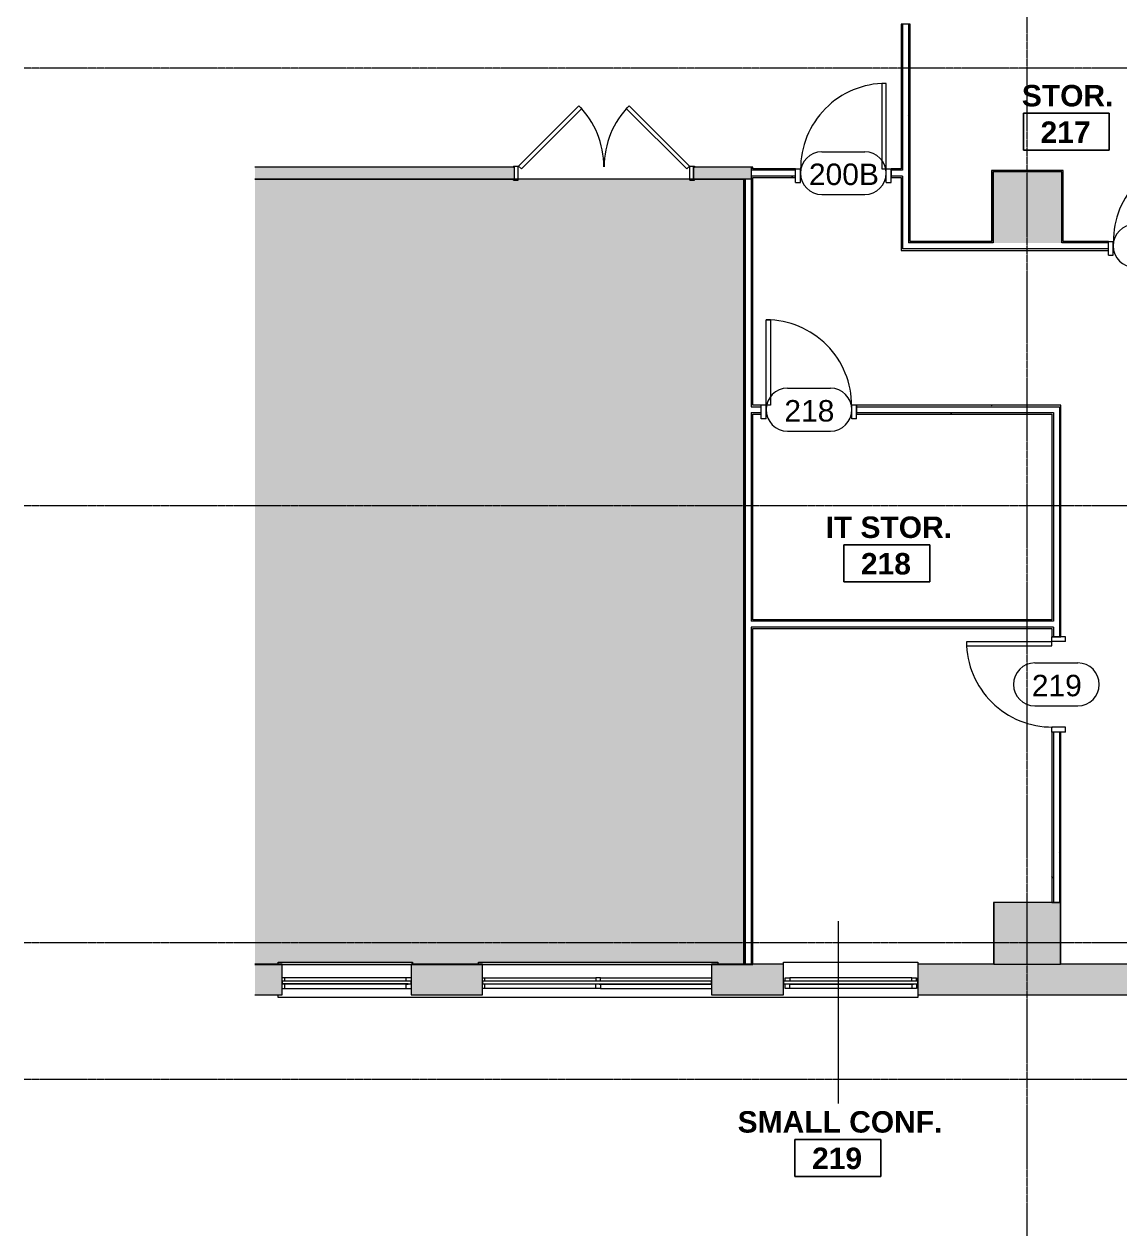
# Model space of a CAD drawing. Header units: inches. Extents: x 920 to 3559, y -583 to 5722.
# Drawn here: x 1847 to 2307, y 4278 to 4786 of the extents above; entities that cross this region are included whole.
import ezdxf

# ---------------------------------------------------------------- set-up
doc = ezdxf.new("R2010")
doc.units = ezdxf.units.IN
doc.header["$MEASUREMENT"] = 0
doc.linetypes.add('Grid Line 1_2_', pattern=[0.875, 0.5, -0.125, 0.125, -0.125])
for name, color, linetype, lineweight in [('1900 Duke Street_2nd Flr_LINKED_dwg', 8, 'Continuous', 9), ('A-AREA-IDEN', 2, 'Continuous', 9), ('A-DETL-GENF', 92, 'Continuous', 9), ('A-DETL-THIN', 151, 'Continuous', 9), ('A-DOOR', 31, 'Continuous', 13), ('A-DOOR-FRAM', 31, 'Continuous', 20), ('A-DOOR-IDEN', 31, 'Continuous', 9), ('A-GLAZ-CURT', 52, 'Continuous', 9), ('A-WALL', 113, 'Continuous', 13), ('A-WALL-PATT', 111, 'Continuous', 13), ('AE-COLUMN', 7, 'Continuous', 9), ('AE-GLAZING', 7, 'Continuous', 9), ('AE-SILL', 7, 'Continuous', 9), ('AE-WALLS-PATT', 7, 'Continuous', 9), ('AE-WALLS-TENANT', 7, 'Continuous', 9), ('I-WALL', 2, 'Continuous', 13), ('S-GRID', 1, 'Continuous', 9)]:
    doc.layers.add(name, color=color, linetype=linetype, lineweight=lineweight)
doc.styles.add('Swis721 Lt BT', font='swissl.ttf', dxfattribs={"height": 9})
doc.styles.add('Swis721 Lt BT_B', font='', dxfattribs={"height": 9})
doc.styles.get('Swis721 Lt BT_B').set_extended_font_data('Swis721 Lt BT', bold=True)
pattern_1 = [(0, (-27928.1796, 0), (30.72, 7.68), [1.267, -21.773, 1.267, -21.773, -122.88]), (0, (-27928.1796, 0), (30.72, 7.68), [-46.08, 1.267, -44.813, 1.267, -21.773, -53.76]), (0, (-27928.1796, 0), (30.72, 7.68), [-115.2, 1.267, -14.093, 1.267, -37.133]), (120, (-27916.6596, 3.84), (-22.0110751, 22.7643004), [1.267, -21.773, 1.267, -21.773, -122.88]), (120, (-27916.6596, 3.84), (-22.0110751, 22.7643004), [-46.08, 1.267, -44.813, 1.267, -21.773, -53.76]), (120, (-27916.6596, 3.84), (-22.0110751, 22.7643004), [-115.2, 1.267, -14.093, 1.267, -37.133]), (240, (-27912.8196, 19.2), (-8.7089249, -30.4443004), [1.267, -21.773, 1.267, -21.773, -122.88]), (240, (-27912.8196, 19.2), (-8.7089249, -30.4443004), [-46.08, 1.267, -44.813, 1.267, -21.773, -53.76]), (240, (-27912.8196, 19.2), (-8.7089249, -30.4443004), [-115.2, 1.267, -14.093, 1.267, -37.133])]

# ---------------------------------------------------------------- blocks, each defined once
blk = doc.blocks.new('1900 Duke Street_2nd Flr_LINKED_dwg-5565117-FIRST FLOOR CONSTRUCTION')
at = {"layer": 'AE-COLUMN'}
blk.add_hatch(color=256, dxfattribs=at).paths.add_polyline_path([(1082.81, 316.25), (1082.92, 316.25), (1082.92, 346.02), (1082.81, 346.02), (1082.81, 316.36)], flags=0)
at = {"layer": 'AE-WALLS-PATT'}
h = blk.add_hatch(color=256, dxfattribs=at)
h.paths.add_polyline_path([(1111.94, 13), (1111.94, 38.88), (1111.81, 38.88), (1111.81, 13)], flags=0)
h.paths.add_polyline_path([(1083.69, 13), (1083.81, 13), (1083.81, 38.88), (1083.69, 38.88), (1083.69, 36.77)], flags=0)
at = {"layer": 'AE-COLUMN', "flags": 128}
blk.add_lwpolyline([(1082.92, 346.02), (1082.81, 346.02), (1082.81, 316.25)], dxfattribs=at)
blk.add_lwpolyline([(1082.92, 346.02), (1082.81, 346.02), (1082.81, 316.25)], dxfattribs=at)
at = {"layer": 'AE-GLAZING'}
for p, q in [((786.25, 7.25), (785.37, 7.25)), ((837.38, 5.75), (837.38, 7.25)), ((870.24, 7.25), (870.24, 5.75)), ((918.81, 7.25), (965.37, 7.25)), ((1049.37, 7.25), (1051.37, 7.25)), ((785.37, 2.75), (786.25, 2.75)), ((838.12, 4.7), (785.5, 4.7)), ((785.88, 4.7), (785.88, 4.75)), ((837.38, 2.75), (839.38, 2.75)), ((837.75, 4.75), (837.75, 4.7)), ((869.49, 4.7), (917.31, 4.7)), ((869.87, 4.75), (869.87, 4.7)), ((916.81, 2.75), (870.24, 2.75)), ((916.94, 4.75), (916.94, 4.7)), ((918.31, 4.7), (965.37, 4.7)), ((918.69, 4.75), (918.69, 4.7)), ((918.81, 4.5), (965.37, 4.5)), ((997.5, 4.7), (1050.12, 4.7)), ((997.88, 4.75), (997.88, 4.7)), ((1049.75, 4.7), (1049.75, 4.75)), ((1051.37, 4.6), (1051.37, 4.75))]:
    blk.add_line(p, q, dxfattribs=at)
at = {"layer": 'AE-GLAZING', "flags": 128}
for points in [[(839.38, 7.25), (837.38, 7.25), (786.25, 7.25), (786.25, 5.75)], [(869.38, 7.25), (870.24, 7.25), (916.81, 7.25)], [(918.81, 5.75), (918.81, 7.25), (916.81, 7.25), (916.81, 5.75)], [(996.25, 5.75), (996.25, 7.25), (998.25, 7.25), (998.25, 5.75)], [(1049.37, 5.75), (1049.37, 7.25), (998.25, 7.25)], [(786.25, 4.5), (786.25, 2.75), (837.38, 2.75), (837.38, 4.5), (786.25, 4.5), (785.5, 4.5), (785.5, 4.75)], [(837.38, 4.5), (838.12, 4.5), (838.12, 4.75)], [(917.31, 4.75), (917.31, 4.5), (916.81, 4.5), (870.24, 4.5), (870.24, 2.75), (869.38, 2.75)], [(870.24, 4.5), (869.49, 4.5), (869.49, 4.75)], [(918.81, 2.75), (916.81, 2.75), (916.81, 4.5)], [(918.31, 4.75), (918.31, 4.5), (918.81, 4.5), (918.81, 2.75), (965.37, 2.75)], [(998.25, 2.75), (996.25, 2.75), (996.25, 4.75)], [(1049.37, 4.5), (1049.37, 2.75), (998.25, 2.75), (998.25, 4.5), (997.5, 4.5), (997.5, 4.75)], [(998.25, 4.5), (1049.37, 4.5), (1050.12, 4.5), (1050.12, 4.75)], [(1051.37, 4.75), (1051.37, 2.75), (1049.37, 2.75)]]:
    blk.add_lwpolyline(points, dxfattribs=at)
blk.add_lwpolyline([(1051.37, 5.75), (1051.37, 7.25)], close=True, dxfattribs=at)
at = {"layer": 'AE-SILL', "flags": 128}
for points in [[(783.63, 13), (783.63, 13.75), (840, 13.75), (840, 13)], [(867.63, 13), (867.63, 13.75), (968, 13.75), (968, 13)], [(995.63, 13), (995.63, 13.75), (1052, 13.75), (1052, 13)], [(1052, 0), (1052, -1), (783.63, -1), (783.63, 0)]]:
    blk.add_lwpolyline(points, dxfattribs=at)
at = {"layer": 'AE-WALLS-TENANT'}
for p, q in [((1083.69, 38.88), (1083.69, 13)), ((1083.81, 38.88), (1083.69, 38.88)), ((1111.94, 13), (1111.94, 38.88))]:
    blk.add_line(p, q, dxfattribs=at)
blk = doc.blocks.new('Double Flush w-Full Lite - Int-FG-WDMF-72_ x 84_-6427678-FIRST FLOOR CONSTRUCTION')
at = {"layer": 'A-DOOR', "lineweight": 20}
for p, q in [((-35.91, 3), (-10.58, 28.32)), ((-9.35, 27.09), (-34.67, 1.76)), ((-10.58, 28.32), (-9.35, 27.09)), ((10.58, 28.32), (9.35, 27.09)), ((9.35, 27.09), (34.67, 1.76)), ((35.91, 3), (10.58, 28.32)), ((-34.67, 1.76), (-35.91, 3)), ((34.67, 1.76), (35.91, 3))]:
    blk.add_line(p, q, dxfattribs=at)
at = {"layer": 'A-DOOR', "lineweight": 9}
for centre, start, end in [((-35.91, 3), 359.5, 45), ((35.91, 3), 135, 180.5)]:
    blk.add_arc(centre, 35.81, start, end, dxfattribs=at)
at = {"layer": 'A-DOOR-FRAM'}
for p, q in [((-38, 3), (-36, 3)), ((-38, 3), (-38, 2.5)), ((-38, 2.5), (-37.5, 2.5)), ((-37.5, -2.5), (-37.5, 2.5)), ((-36, -3), (-36, 3)), ((36, -3), (36, 3)), ((36, 3), (38, 3)), ((37.5, 2.5), (38, 2.5)), ((37.5, -2.5), (37.5, 2.5)), ((38, 3), (38, 2.5)), ((-38, -2.5), (-37.5, -2.5)), ((-38, -3), (-38, -2.5)), ((-38, -3), (-36, -3)), ((36, -3), (38, -3)), ((37.5, -2.5), (38, -2.5)), ((38, -3), (38, -2.5))]:
    blk.add_line(p, q, dxfattribs=at)
blk = doc.blocks.new('Single Flush - OTJ_SOLIDFLUSH_ALUM-5854608-FIRST FLOOR CONSTRUCTION')
at = {"layer": 'A-DOOR', "lineweight": 20}
for p, q in [((16.15625, 37.6875), (16.15625, 1.875)), ((17.90625, 37.6875), (16.15625, 37.6875)), ((17.90625, 1.875), (17.90625, 37.6875)), ((16.15625, 1.875), (17.90625, 1.875))]:
    blk.add_line(p, q, dxfattribs=at)
at = {"layer": 'A-DOOR', "lineweight": 9}
blk.add_arc((17.90625, 1.875), 35.8125, 90, 180.5, dxfattribs=at)
at = {"layer": 'A-DOOR-FRAM'}
for p, q in [((-20, -3.875), (-20, 1.875)), ((-20, 1.875), (-18, 1.875)), ((-18, -3.875), (-18, 1.875)), ((18.000004, -3.875), (18.000004, 1.875)), ((18.000004, 1.875), (20.000004, 1.875)), ((20.000004, -3.875), (20.000004, 1.875)), ((-20, -3.875), (-18, -3.875)), ((18.000004, -3.875), (20.000004, -3.875))]:
    blk.add_line(p, q, dxfattribs=at)
blk = doc.blocks.new('Single Flush - OTJ_SOLIDFLUSH_ALUM-5854609-FIRST FLOOR CONSTRUCTION')
at = {"layer": 'A-DOOR', "lineweight": 20}
for p, q in [((16.15625, -1.875), (17.90625, -1.875)), ((16.15625, -37.6875), (16.15625, -1.875)), ((17.90625, -1.875), (17.90625, -37.6875)), ((17.90625, -37.6875), (16.15625, -37.6875))]:
    blk.add_line(p, q, dxfattribs=at)
at = {"layer": 'A-DOOR', "lineweight": 9}
blk.add_arc((17.90625, -1.875), 35.8125, 179.5, 270, dxfattribs=at)
at = {"layer": 'A-DOOR-FRAM'}
for p, q in [((-20, 3.875), (-20, -1.875)), ((-20, 3.875), (-18, 3.875)), ((-18, 3.875), (-18, -1.875)), ((18.000004, 3.875), (18.000004, -1.875)), ((18.000004, 3.875), (20.000004, 3.875)), ((20.000004, 3.875), (20.000004, -1.875)), ((-20, -1.875), (-18, -1.875)), ((18.000004, -1.875), (20.000004, -1.875))]:
    blk.add_line(p, q, dxfattribs=at)
blk = doc.blocks.new('System Panel - Glazed-6065154-FIRST FLOOR CONSTRUCTION')
at = {"layer": 'A-GLAZ-CURT', "lineweight": 13}
for p, q in [((28.1875, 1.75), (-28.1875, 1.75)), ((-28.1875, 1.75), (-28.1875, 0.75)), ((-28.1875, 0.75), (28.1875, 0.75)), ((28.1875, 0.75), (28.1875, 1.75))]:
    blk.add_line(p, q, dxfattribs=at)
blk = doc.blocks.new('System Panel - Glazed-6062364-FIRST FLOOR CONSTRUCTION')
at = {"layer": 'A-GLAZ-CURT', "lineweight": 13}
for p, q in [((48, 1.75), (-48, 1.75)), ((-48, 1.75), (-48, 0.75)), ((-48, 0.75), (48, 0.75)), ((48, 0.75), (48, 1.75))]:
    blk.add_line(p, q, dxfattribs=at)
blk = doc.blocks.new('System Panel - Glazed-6138012-FIRST FLOOR CONSTRUCTION')
at = {"layer": 'A-GLAZ-CURT', "lineweight": 13}
for p, q in [((27, 1.75), (-27, 1.75)), ((-27, 1.75), (-27, 0.75)), ((-27, 0.75), (27, 0.75)), ((27, 0.75), (27, 1.75))]:
    blk.add_line(p, q, dxfattribs=at)
blk = doc.blocks.new('Room Tag - Room Name and Number-3379422-FIRST FLOOR CONSTRUCTION')
at = {"layer": 'A-AREA-IDEN'}
for p, q in [((-0.1881, -0.1636), (-0.1881, -0.0018)), ((-0.1881, -0.0018), (0.1869, -0.0018)), ((0.1869, -0.0018), (-0.1881, -0.0018)), ((-0.1881, -0.0018), (-0.1881, -0.1636)), ((0.1869, -0.0018), (0.1869, -0.1636)), ((0.1869, -0.1636), (0.1869, -0.0018)), ((0.1869, -0.1636), (-0.1881, -0.1636)), ((-0.1881, -0.1636), (0.1869, -0.1636))]:
    blk.add_line(p, q, dxfattribs=at)
blk = doc.blocks.new('Door Tag - Door Tag-41184-FIRST FLOOR CONSTRUCTION')
at = {"layer": 'A-DOOR-IDEN'}
for p, q in [((-0.09375, 0.09375), (0.09375, 0.09375)), ((-0.09375, -0.09375), (0.09375, -0.09375))]:
    blk.add_line(p, q, dxfattribs=at)
for centre, start, end in [((-0.09375, 0), 90, 270), ((0.09375, 0), 270, 90)]:
    blk.add_arc(centre, 0.09375, start, end, dxfattribs=at)

msp = doc.modelspace()

# ---------------------------------------------------------------- hatches: boundary and pattern name
at = {"layer": 'A-DETL-GENF'}
h = msp.add_hatch(color=9, dxfattribs=at)
h.paths.add_polyline_path([(1955.74, 4391.56), (2009.74, 4391.56), (2009.74, 4391.81), (2039.74, 4391.81), (2039.74, 4391.56), (2135.74, 4391.56), (2135.74, 4391.81), (2149.31, 4391.81), (2149.31, 4721.2), (1944.22, 4721.2), (1944.22, 4391.81), (1955.74, 4391.81)], flags=0)
h.paths.add_polyline_path([(1944.22, 5033.27), (2023.31, 5033.27), (2023.31, 5098.14), (2086.18, 5098.14), (2086.18, 5419.84), (2037.99, 5419.84), (2037.99, 5411.51), (2010.37, 5411.51), (2010.37, 5419.84), (1953.99, 5419.84), (1953.99, 5405.51), (1944.22, 5405.51), (1944.22, 5037.14)], flags=0)
at = {"layer": 'A-WALL'}
for points in [[(2256.18, 4694.44), (2282.66, 4694.44), (2282.66, 4724.2), (2253.91, 4724.2), (2253.91, 4694.44)], [(2274.37, 4391.81), (2282.18, 4391.81), (2282.18, 4417.69), (2254.18, 4417.69), (2254.18, 4391.81), (2261.99, 4391.81)]]:
    msp.add_hatch(color=250, dxfattribs=at).paths.add_polyline_path(points, flags=0)
at = {"layer": 'A-WALL-PATT', "lineweight": 9}
h = msp.add_hatch(dxfattribs=at)
h.set_pattern_fill('FP_2', color=256, style=0, pattern_type=2)
h.set_pattern_definition(pattern_1)
h.paths.add_polyline_path([(2215.31, 4691.31), (2215.93, 4691.31), (2215.93, 4722.45), (2215.31, 4722.45), (2215.31, 4691.94)], flags=0)
h.paths.add_polyline_path([(2215.31, 4724.95), (2215.93, 4724.95), (2215.93, 4786.2), (2215.31, 4786.2), (2215.31, 4725.58)], flags=0)
h = msp.add_hatch(dxfattribs=at)
h.set_pattern_fill('FP_2', color=256, style=0, pattern_type=2)
h.set_pattern_definition(pattern_1)
h.paths.add_polyline_path([(2218.43, 4694.44), (2219.06, 4694.44), (2219.06, 4786.2), (2218.43, 4786.2), (2218.43, 4694.83)], flags=0)
h = msp.add_hatch(color=7, dxfattribs=at)
h.paths.add_polyline_path([(2149.31, 4721.2), (2152.43, 4721.2), (2152.43, 4726.2), (2128.18, 4726.2), (2128.18, 4721.2)], flags=0)
h.paths.add_polyline_path([(2053.18, 4721.2), (2053.18, 4726.2), (1944.22, 4726.2), (1944.22, 4721.2)], flags=0)
h = msp.add_hatch(dxfattribs=at)
h.set_pattern_fill('FP_2', color=256, style=0, pattern_type=2)
h.set_pattern_definition(pattern_1)
h.paths.add_polyline_path([(2153.06, 4391.81), (2153.06, 4533.2), (2152.43, 4533.2), (2152.43, 4391.81), (2152.63, 4391.81)], flags=0)
h.paths.add_polyline_path([(2152.63, 4535.7), (2153.06, 4535.7), (2153.06, 4623.2), (2152.43, 4623.2), (2152.43, 4535.7), (2152.48, 4535.7)], flags=0)
h.paths.add_polyline_path([(2152.63, 4625.7), (2153.06, 4625.7), (2153.06, 4722.45), (2152.43, 4722.45), (2152.43, 4625.7)], flags=0)
h.paths.add_polyline_path([(2153.06, 4724.95), (2153.06, 4726.2), (2152.43, 4726.2), (2152.43, 4724.95), (2152.63, 4724.95)], flags=0)
at = {"layer": 'A-WALL-PATT'}
msp.add_hatch(color=250, dxfattribs=at).paths.add_polyline_path([(2283.29, 4695.06), (2283.29, 4724.83), (2253.29, 4724.83), (2253.3, 4695.06), (2253.91, 4695.06), (2253.91, 4724.2), (2282.66, 4724.2), (2282.66, 4695.06), (2283.18, 4695.06)], flags=0)
at = {"layer": 'A-WALL-PATT', "lineweight": 9}
h = msp.add_hatch(dxfattribs=at)
h.set_pattern_fill('FP_2', color=256, style=0, pattern_type=2)
h.set_pattern_definition(pattern_1)
h.paths.add_polyline_path([(2149.93, 4391.81), (2149.93, 4721.2), (2149.31, 4721.2), (2149.31, 4391.81)], flags=0)
h = msp.add_hatch(dxfattribs=at)
h.set_pattern_fill('FP_2', color=256, style=0, pattern_type=2)
h.set_pattern_definition(pattern_1)
h.paths.add_polyline_path([(2211.06, 4721.83), (2215.31, 4721.83), (2215.29, 4722.45), (2211.06, 4722.45)], flags=0)
h.paths.add_polyline_path([(2153.06, 4721.83), (2171.06, 4721.83), (2171.06, 4722.45), (2153.06, 4722.45)], flags=0)
h = msp.add_hatch(dxfattribs=at)
h.set_pattern_fill('FP_2', color=256, style=0, pattern_type=2)
h.set_pattern_definition(pattern_1)
h.paths.add_polyline_path([(2577.18, 4694.44), (2613.8, 4694.44), (2613.8, 4695.06), (2577.18, 4695.06), (2577.18, 4694.83)], flags=0)
h.paths.add_polyline_path([(2643.3, 4694.44), (2693.61, 4694.44), (2693.61, 4695.06), (2643.3, 4695.06), (2643.3, 4694.59)], flags=0)
h.paths.add_polyline_path([(2836.25, 4694.44), (2836.25, 4695.06), (2786.5, 4695.06), (2786.5, 4694.44)], flags=0)
h.paths.add_polyline_path([(2733.61, 4694.44), (2738.8, 4694.44), (2738.8, 4695.06), (2733.61, 4695.06)], flags=0)
h.paths.add_polyline_path([(2741.3, 4694.44), (2746.5, 4694.44), (2746.5, 4695.06), (2741.3, 4695.06)], flags=0)
h.paths.add_polyline_path([(2529.18, 4694.44), (2529.18, 4695.06), (2432.24, 4695.06), (2432.24, 4694.44)], flags=0)
h.paths.add_polyline_path([(2361.03, 4694.44), (2384.24, 4694.44), (2384.24, 4695.06), (2349.49, 4695.06), (2349.49, 4694.44)], flags=0)
h.paths.add_polyline_path([(2251.42, 4694.44), (2253.91, 4694.44), (2253.91, 4695.06), (2219.06, 4695.06), (2219.06, 4694.44)], flags=0)
h.paths.add_polyline_path([(2283.18, 4694.44), (2302.24, 4694.44), (2302.24, 4695.06), (2282.66, 4695.06), (2282.66, 4694.44)], flags=0)
h.paths.add_polyline_path([(2342.24, 4694.44), (2346.99, 4694.44), (2346.99, 4695.06), (2342.24, 4695.06), (2342.24, 4694.83)], flags=0)
h = msp.add_hatch(dxfattribs=at)
h.set_pattern_fill('FP_2', color=256, style=0, pattern_type=2)
h.set_pattern_definition(pattern_1)
h.paths.add_polyline_path([(2836.25, 4691.31), (2839.37, 4691.31), (2839.37, 4691.94), (2786.5, 4691.94), (2786.5, 4691.31)], flags=0)
h.paths.add_polyline_path([(2616.18, 4691.31), (2693.61, 4691.31), (2693.61, 4691.94), (2577.18, 4691.94), (2577.18, 4691.31), (2613.8, 4691.31)], flags=0)
h.paths.add_polyline_path([(2741.3, 4691.31), (2746.5, 4691.31), (2746.5, 4691.94), (2733.61, 4691.94), (2733.61, 4691.31), (2738.8, 4691.31)], flags=0)
h.paths.add_polyline_path([(2432.24, 4691.31), (2529.18, 4691.31), (2529.18, 4691.94), (2432.24, 4691.94)], flags=0)
h.paths.add_polyline_path([(2251.42, 4691.31), (2302.24, 4691.31), (2302.24, 4691.94), (2215.93, 4691.94), (2215.95, 4691.31), (2237.36, 4691.31)], flags=0)
h.paths.add_polyline_path([(2361.03, 4691.31), (2384.24, 4691.31), (2384.24, 4691.94), (2342.24, 4691.94), (2342.24, 4691.31), (2349.49, 4691.31)], flags=0)
h = msp.add_hatch(dxfattribs=at)
h.set_pattern_fill('FP_2', color=256, style=0, pattern_type=2)
h.set_pattern_definition(pattern_1)
h.paths.add_polyline_path([(2278.56, 4625.7), (2281.68, 4625.7), (2281.68, 4626.32), (2196.63, 4626.32), (2196.63, 4625.7), (2256.83, 4625.7)], flags=0)
h.paths.add_polyline_path([(2153.06, 4625.7), (2156.63, 4625.7), (2156.63, 4626.32), (2153.06, 4626.32)], flags=0)
h = msp.add_hatch(dxfattribs=at)
h.set_pattern_fill('FP_2', color=256, style=0, pattern_type=2)
h.set_pattern_definition(pattern_1)
h.paths.add_polyline_path([(2256.83, 4622.57), (2278.56, 4622.57), (2278.55, 4623.2), (2196.63, 4623.2), (2196.63, 4622.57)], flags=0)
h.paths.add_polyline_path([(2156.63, 4622.57), (2156.63, 4623.2), (2153.06, 4623.2), (2153.06, 4622.57)], flags=0)
h = msp.add_hatch(dxfattribs=at)
h.set_pattern_fill('FP_2', color=256, style=0, pattern_type=2)
h.set_pattern_definition(pattern_1)
h.paths.add_polyline_path([(2153.06, 4535.7), (2279.18, 4535.7), (2279.18, 4536.32), (2153.06, 4536.32)], flags=0)
h.paths.add_polyline_path([(2282.31, 4535.7), (2282.31, 4536.32), (2281.68, 4536.32), (2281.68, 4535.7)], flags=0)
h = msp.add_hatch(dxfattribs=at)
h.set_pattern_fill('FP_2', color=256, style=0, pattern_type=2)
h.set_pattern_definition(pattern_1)
h.paths.add_polyline_path([(2282.18, 4417.69), (2282.31, 4417.69), (2282.31, 4489.16), (2281.68, 4489.16), (2281.68, 4417.69)], flags=0)
h.paths.add_polyline_path([(2281.68, 4529.16), (2282.31, 4529.16), (2282.31, 4535.7), (2281.68, 4535.7), (2281.68, 4532.57)], flags=0)
h = msp.add_hatch(dxfattribs=at)
h.set_pattern_fill('FP_2', color=256, style=0, pattern_type=2)
h.set_pattern_definition(pattern_1)
h.paths.add_polyline_path([(2279.18, 4417.69), (2279.18, 4489.16), (2278.56, 4489.16), (2278.56, 4417.69)], flags=0)
h.paths.add_polyline_path([(2278.56, 4529.16), (2279.18, 4529.16), (2279.18, 4532.57), (2278.56, 4532.57)], flags=0)
h = msp.add_hatch(color=7, dxfattribs=at)
h.paths.add_polyline_path([(2397.99, 4378.81), (2398.3, 4378.81), (2398.3, 4391.81), (2370.06, 4391.81), (2370.06, 4378.81), (2370.37, 4378.81)], flags=0)
h.paths.add_polyline_path([(2282.31, 4378.81), (2314.31, 4378.81), (2314.31, 4391.81), (2222.37, 4391.81), (2222.37, 4378.81), (2274.37, 4378.81)], flags=0)
h.paths.add_polyline_path([(2990.74, 4378.81), (3034.62, 4378.81), (3034.62, 4391.81), (2942.06, 4391.81), (2942.06, 4378.81), (2986.25, 4378.81)], flags=0)
h.paths.add_polyline_path([(2152.63, 4378.81), (2165.99, 4378.81), (2165.99, 4391.81), (2149.94, 4391.81), (2149.93, 4391.81), (2135.74, 4391.81), (2135.74, 4378.81), (2152.43, 4378.81)], flags=0)
h.paths.add_polyline_path([(1953.99, 4378.81), (1955.74, 4378.81), (1955.74, 4391.81), (1944.22, 4391.81), (1944.22, 4378.81)], flags=0)
h.paths.add_polyline_path([(2885.99, 4378.81), (2886.31, 4378.81), (2886.31, 4391.81), (2858.06, 4391.81), (2858.06, 4378.81), (2858.37, 4378.81)], flags=0)
h.paths.add_polyline_path([(2758.3, 4378.81), (2758.3, 4391.81), (2729.74, 4391.81), (2729.74, 4378.81), (2757.99, 4378.81)], flags=0)
h.paths.add_polyline_path([(2673.99, 4378.81), (2673.99, 4391.81), (2582.37, 4391.81), (2582.37, 4378.81), (2642.31, 4378.81)], flags=0)
h.paths.add_polyline_path([(2525.99, 4378.81), (2525.99, 4391.81), (2498.06, 4391.81), (2498.06, 4378.81), (2498.37, 4378.81)], flags=0)
h.paths.add_polyline_path([(2037.99, 4378.81), (2039.74, 4378.81), (2039.74, 4391.81), (2009.74, 4391.81), (2009.74, 4378.81), (2010.37, 4378.81)], flags=0)

# ---------------------------------------------------------------- linework, layer by layer
at = {"layer": 'A-AREA-IDEN'}
msp.add_line((2188.87, 4409.78), (2188.85, 4333.31), dxfattribs=at)
at = {"layer": 'A-DETL-THIN'}
for p, q in [((2149.31, 4721.2), (1944.22, 4721.2)), ((2149.31, 4391.56), (2149.31, 4721.2)), ((1944.22, 4391.56), (2149.31, 4391.56))]:
    msp.add_line(p, q, dxfattribs=at)
at = {"layer": 'A-WALL'}
for p, q in [((2215.93, 4786.2), (2215.93, 4724.95)), ((2218.43, 4786.2), (2218.43, 4694.44)), ((2152.43, 4726.2), (2152.43, 4625.7)), ((2171.06, 4724.95), (2152.43, 4724.95)), ((2215.93, 4724.95), (2211.06, 4724.95)), ((2152.43, 4721.2), (2149.31, 4721.2)), ((2149.93, 4721.2), (2149.93, 4391.56)), ((2171.06, 4722.45), (2152.43, 4722.45)), ((2215.93, 4722.45), (2211.06, 4722.45)), ((2215.93, 4722.45), (2215.93, 4691.94)), ((2253.91, 4694.44), (2218.43, 4694.44)), ((2302.24, 4694.44), (2282.66, 4694.44)), ((2302.24, 4691.94), (2215.93, 4691.94)), ((2152.43, 4625.7), (2156.63, 4625.7)), ((2152.43, 4623.2), (2152.43, 4535.7)), ((2152.43, 4623.2), (2156.63, 4623.2)), ((2196.63, 4625.7), (2281.68, 4625.7)), ((2196.63, 4623.2), (2279.18, 4623.2)), ((2279.18, 4623.2), (2279.18, 4535.7)), ((2281.68, 4625.7), (2281.68, 4529.16)), ((2279.18, 4535.7), (2152.43, 4535.7)), ((2152.43, 4533.2), (2152.43, 4391.56)), ((2279.18, 4533.2), (2152.43, 4533.2)), ((2279.18, 4533.2), (2279.18, 4529.16)), ((2279.18, 4489.16), (2279.18, 4417.69)), ((2281.68, 4489.16), (2281.68, 4417.69))]:
    msp.add_line(p, q, dxfattribs=at)
at = {"layer": 'A-WALL', "color": 8, "lineweight": 20}
for p, q in [((2283.29, 4724.83), (2253.29, 4724.83)), ((2253.29, 4724.83), (2253.29, 4695.06)), ((2283.29, 4695.06), (2283.29, 4724.83)), ((2278.56, 4417.69), (2254.18, 4417.69)), ((2254.18, 4417.69), (2254.18, 4391.81)), ((2282.18, 4391.81), (2282.18, 4417.69)), ((1955.74, 4391.81), (1944.22, 4391.81)), ((1955.74, 4378.81), (1955.74, 4391.81)), ((2039.74, 4391.81), (2009.74, 4391.81)), ((2009.74, 4391.81), (2009.74, 4378.81)), ((2039.74, 4378.81), (2039.74, 4391.81)), ((2165.99, 4391.81), (2135.74, 4391.81)), ((2135.74, 4391.81), (2135.74, 4378.81)), ((2165.99, 4378.81), (2165.99, 4391.81)), ((2254.18, 4391.81), (2222.37, 4391.81)), ((2222.37, 4391.81), (2222.37, 4378.81)), ((2314.31, 4391.81), (2282.18, 4391.81)), ((1944.22, 4378.81), (1955.74, 4378.81)), ((2009.74, 4378.81), (2039.74, 4378.81)), ((2135.74, 4378.81), (2165.99, 4378.81)), ((2222.37, 4378.81), (2314.31, 4378.81))]:
    msp.add_line(p, q, dxfattribs=at)
at = {"layer": 'A-WALL', "color": 55}
for p, q in [((2253.91, 4724.2), (2253.91, 4695.06)), ((2282.66, 4724.2), (2253.91, 4724.2)), ((2282.66, 4695.06), (2282.66, 4724.2)), ((2253.91, 4695.06), (2253.91, 4694.44)), ((2282.66, 4694.44), (2282.66, 4695.06))]:
    msp.add_line(p, q, dxfattribs=at)
at = {"layer": 'A-WALL', "lineweight": 9}
for p, q in [((2279.18, 4417.69), (2278.56, 4417.69)), ((2281.68, 4417.69), (2279.18, 4417.69)), ((2282.18, 4417.69), (2281.68, 4417.69)), ((2254.18, 4391.81), (2282.18, 4391.81))]:
    msp.add_line(p, q, dxfattribs=at)
at = {"layer": 'I-WALL'}
for p, q in [((2219.06, 4786.2), (2215.31, 4786.2)), ((2215.31, 4786.2), (2215.31, 4725.58)), ((2219.06, 4695.06), (2219.06, 4786.2)), ((2171.06, 4725.58), (2153.06, 4725.58)), ((2171.06, 4721.83), (2171.06, 4725.58)), ((2215.31, 4725.58), (2211.06, 4725.58)), ((2211.06, 4725.58), (2211.06, 4721.83)), ((2149.31, 4721.2), (2149.31, 4391.56)), ((2153.06, 4721.83), (2171.06, 4721.83)), ((2153.06, 4626.32), (2153.06, 4721.2)), ((2211.06, 4721.83), (2215.31, 4721.83)), ((2215.31, 4721.83), (2215.31, 4691.31)), ((2253.29, 4695.06), (2219.06, 4695.06)), ((2302.24, 4695.06), (2283.29, 4695.06)), ((2302.24, 4691.31), (2302.24, 4695.06)), ((2215.31, 4691.31), (2302.24, 4691.31)), ((2156.63, 4626.32), (2153.06, 4626.32)), ((2153.06, 4536.32), (2153.06, 4622.57)), ((2153.06, 4622.57), (2156.63, 4622.57)), ((2156.63, 4622.57), (2156.63, 4626.32)), ((2282.31, 4626.32), (2196.63, 4626.32)), ((2196.63, 4626.32), (2196.63, 4622.57)), ((2196.63, 4622.57), (2278.56, 4622.57)), ((2278.56, 4622.57), (2278.56, 4536.32)), ((2282.31, 4529.16), (2282.31, 4626.32)), ((2278.56, 4536.32), (2153.06, 4536.32)), ((2153.06, 4391.56), (2153.06, 4532.57)), ((2153.06, 4532.57), (2278.56, 4532.57)), ((2278.56, 4532.57), (2278.56, 4529.16)), ((2278.56, 4529.16), (2282.31, 4529.16)), ((2282.31, 4489.16), (2278.56, 4489.16)), ((2278.56, 4489.16), (2278.56, 4417.69)), ((2282.31, 4417.69), (2282.31, 4489.16)), ((2282.18, 4417.69), (2282.31, 4417.69)), ((2149.31, 4391.56), (2153.06, 4391.56))]:
    msp.add_line(p, q, dxfattribs=at)
at = {"layer": 'I-WALL', "color": 8, "lineweight": 20}
for p, q in [((2053.18, 4726.2), (1944.22, 4726.2)), ((2053.18, 4721.2), (2053.18, 4726.2)), ((2153.06, 4726.2), (2128.18, 4726.2)), ((2128.18, 4726.2), (2128.18, 4721.2)), ((2153.06, 4725.58), (2153.06, 4726.2)), ((1944.22, 4721.2), (2053.18, 4721.2)), ((2128.18, 4721.2), (2149.31, 4721.2)), ((2153.06, 4721.2), (2153.06, 4721.83))]:
    msp.add_line(p, q, dxfattribs=at)
at = {"layer": 'I-WALL', "lineweight": 9}
msp.add_line((2278.56, 4417.69), (2282.18, 4417.69), dxfattribs=at)
at = {"layer": 'S-GRID', "linetype": 'Grid Line 1_2_'}
for p, q in [((2268.18, 4277.77), (2268.18, 5698.13)), ((3518.09, 4767.7), (1847.48, 4767.7)), ((3518.09, 4584.08), (1847.48, 4584.08)), ((3518.09, 4400.69), (1847.48, 4400.69)), ((3518.09, 4343.33), (1847.48, 4343.33))]:
    msp.add_line(p, q, dxfattribs=at)

# ---------------------------------------------------------------- block references
at = {"layer": '1900 Duke Street_2nd Flr_LINKED_dwg', "color": 7}
msp.add_blockref('1900 Duke Street_2nd Flr_LINKED_dwg-5565117-FIRST FLOOR CONSTRUCTION', (1170.37, 4378.81), dxfattribs=at)
at = {"layer": 'A-AREA-IDEN', "xscale": 95.99999999999994, "yscale": 95.99999999999994, "zscale": 95.99999999999994}
for p in [(2284.68, 4749), (2209.34, 4567.89), (2188.84, 4318.35)]:
    msp.add_blockref('Room Tag - Room Name and Number-3379422-FIRST FLOOR CONSTRUCTION', p, dxfattribs=at)
at = {"layer": 'A-DOOR'}
for name, p in [('Single Flush - OTJ_SOLIDFLUSH_ALUM-5854608-FIRST FLOOR CONSTRUCTION', (2191.06, 4723.7)), ('Double Flush w-Full Lite - Int-FG-WDMF-72_ x 84_-6427678-FIRST FLOOR CONSTRUCTION', (2090.68, 4723.7)), ('Single Flush - OTJ_SOLIDFLUSH_ALUM-5854608-FIRST FLOOR CONSTRUCTION', (2322.24, 4693.19))]:
    msp.add_blockref(name, p, dxfattribs=at)
for name, p, rotation in [('Single Flush - OTJ_SOLIDFLUSH_ALUM-5854609-FIRST FLOOR CONSTRUCTION', (2176.63, 4624.45), 180), ('Single Flush - OTJ_SOLIDFLUSH_ALUM-5854608-FIRST FLOOR CONSTRUCTION', (2280.43, 4509.16), 90)]:
    msp.add_blockref(name, p, dxfattribs=dict(at, rotation=rotation))
at = {"layer": 'A-DOOR-IDEN', "xscale": 95.99999999999994, "yscale": 95.99999999999994, "zscale": 95.99999999999994}
for p in [(2191.06, 4723.7), (2322.24, 4693.19), (2176.63, 4624.45), (2280.43, 4509.16)]:
    msp.add_blockref('Door Tag - Door Tag-41184-FIRST FLOOR CONSTRUCTION', p, dxfattribs=at)
at = {"layer": 'A-GLAZ-CURT', "rotation": 180}
for name, p in [('System Panel - Glazed-6138012-FIRST FLOOR CONSTRUCTION', (1982.74, 4385.31)), ('System Panel - Glazed-6062364-FIRST FLOOR CONSTRUCTION', (2087.74, 4385.31)), ('System Panel - Glazed-6065154-FIRST FLOOR CONSTRUCTION', (2194.18, 4385.31))]:
    msp.add_blockref(name, p, dxfattribs=at)

# ---------------------------------------------------------------- texts
at = {"layer": 'A-AREA-IDEN', "char_height": 9, "attachment_point": 1, "style": 'Swis721 Lt BT_B'}
for s, insert, width in [('STOR.', (2265.95, 4760.72), 45.147), ('217', (2273.79, 4745.4), 25.452), ('IT STOR.', (2183.59, 4579.61), 62.115), ('218', (2198.44, 4564.29), 25.452), ('SMALL CONF.', (2146.73, 4330.06), 101.808), ('219', (2177.95, 4314.75), 25.452)]:
    msp.add_mtext(s, dxfattribs=dict(at, insert=insert, width=width))
at = {"layer": 'A-DOOR-IDEN', "char_height": 9, "attachment_point": 1, "style": 'Swis721 Lt BT'}
for s, insert, width in [('200B', (2176.64, 4727.72), 34.542), ('218', (2166.33, 4628.47), 24.543), ('219', (2270.13, 4513.18), 24.543)]:
    msp.add_mtext(s, dxfattribs=dict(at, insert=insert, width=width))

doc.saveas('drawing.dxf')
